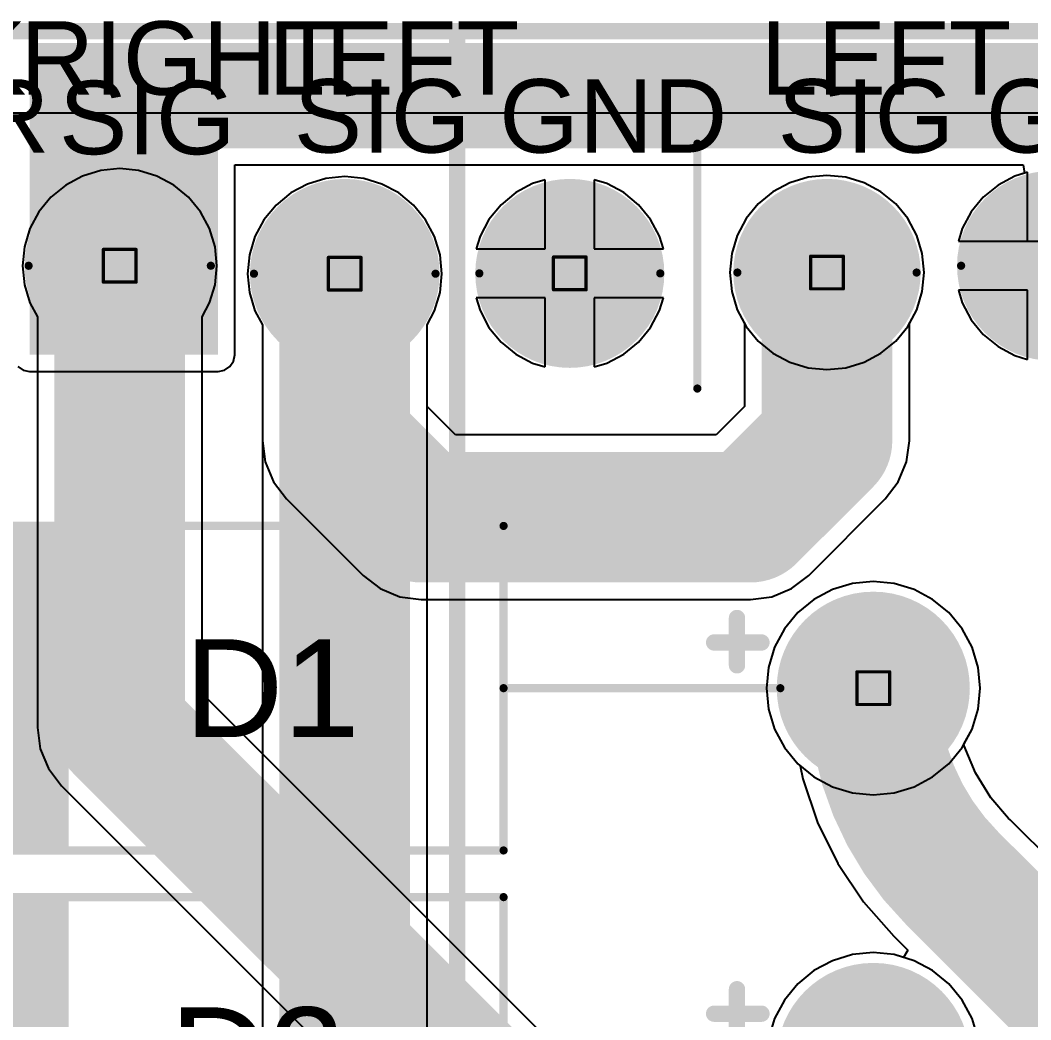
# Model space of a CAD drawing. Header units: millimetres. Extents: x -0.5 to 10.6, y -0.4 to 3.5.
# Drawn here: x 0.283 to 0.901, y 1.735 to 2.347 of the extents above; entities that cross this region are included whole.
import ezdxf

# ---------------------------------------------------------------- set-up
doc = ezdxf.new("R2010")
doc.units = ezdxf.units.MM
doc.header["$MEASUREMENT"] = 0
for name, color, linetype in [('BottomLayer', 5, 'Continuous'), ('BottomSolder', 6, 'Continuous'), ('DrillDrawing', 1, 'Continuous'), ('Mechanical1', 6, 'Continuous'), ('Mechanical2', 216, 'Continuous'), ('MultiLayer', 9, 'Continuous'), ('PadHoleLayer', 156, 'Continuous'), ('TopLayer', 1, 'Continuous'), ('TopOverlay', 2, 'Continuous'), ('TopSolder', 216, 'Continuous')]:
    doc.layers.add(name, color=color, linetype=linetype)
doc.styles.add('Arial', font='', dxfattribs={"height": 0.2})
doc.styles.get('Arial').set_extended_font_data('Arial')

# ---------------------------------------------------------------- blocks, each defined once
blk = doc.blocks.new('T_______H____P____H____P_______7')
at = {"layer": 'BottomLayer'}
h = blk.add_hatch(color=5, dxfattribs=at)
edge = h.paths.add_edge_path()
edge.add_arc((0, 0), 0.04921, 0, 360)
at = {"layer": 'BottomSolder'}
h = blk.add_hatch(color=6, dxfattribs=at)
edge = h.paths.add_edge_path()
edge.add_arc((0, 0), 0.05321, 0, 360)
at = {"layer": 'MultiLayer'}
h = blk.add_hatch(color=9, dxfattribs=at)
edge = h.paths.add_edge_path()
edge.add_arc((0, 0), 0.04921, 0, 360)
at = {"layer": 'PadHoleLayer'}
h = blk.add_hatch(color=156, dxfattribs=at)
edge = h.paths.add_edge_path()
edge.add_arc((0, 0), 0.02953, 0, 360)
at = {"layer": 'TopLayer'}
h = blk.add_hatch(color=1, dxfattribs=at)
edge = h.paths.add_edge_path()
edge.add_arc((0, 0), 0.04921, 0, 360)
at = {"layer": 'TopSolder'}
h = blk.add_hatch(color=216, dxfattribs=at)
edge = h.paths.add_edge_path()
edge.add_arc((0, 0), 0.05321, 0, 360)
at = {"layer": 'TopOverlay'}
for points, const_width in [([(0.05559, 0, 1), (-0.05559, 0, 1)], 0.005), ([(-0.05684, 0, 1), (-0.05434, 0, 1)], 0.0025), ([(0.05434, 0, 1), (0.05684, 0, 1)], 0.0025)]:
    blk.add_lwpolyline(points, format="xyb", close=True, dxfattribs=dict(at, const_width=const_width))
blk = doc.blocks.new('T_______H____P____H____P_______8')
at = {"layer": 'BottomLayer'}
h = blk.add_hatch(color=5, dxfattribs=at)
edge = h.paths.add_edge_path()
edge.add_arc((0, 0), 0.04921, 0, 360)
at = {"layer": 'BottomSolder'}
h = blk.add_hatch(color=6, dxfattribs=at)
edge = h.paths.add_edge_path()
edge.add_arc((0, 0), 0.05321, 0, 360)
at = {"layer": 'MultiLayer'}
h = blk.add_hatch(color=9, dxfattribs=at)
edge = h.paths.add_edge_path()
edge.add_arc((0, 0), 0.04921, 0, 360)
at = {"layer": 'PadHoleLayer'}
h = blk.add_hatch(color=156, dxfattribs=at)
edge = h.paths.add_edge_path()
edge.add_arc((0, 0), 0.02953, 0, 360)
at = {"layer": 'TopLayer'}
h = blk.add_hatch(color=1, dxfattribs=at)
edge = h.paths.add_edge_path()
edge.add_arc((0, 0), 0.04921, 0, 360)
at = {"layer": 'TopSolder'}
h = blk.add_hatch(color=216, dxfattribs=at)
edge = h.paths.add_edge_path()
edge.add_arc((0, 0), 0.05321, 0, 360)
at = {"layer": 'TopOverlay'}
for points, const_width in [([(0.0558, 0, 1), (-0.0558, 0, 1)], 0.005), ([(-0.05705, 0, 1), (-0.05455, 0, 1)], 0.0025), ([(0.05455, 0, 1), (0.05705, 0, 1)], 0.0025)]:
    blk.add_lwpolyline(points, format="xyb", close=True, dxfattribs=dict(at, const_width=const_width))
blk = doc.blocks.new('T_______H____P____H____P_______12')
at = {"layer": 'BottomLayer'}
h = blk.add_hatch(color=5, dxfattribs=at)
edge = h.paths.add_edge_path()
edge.add_arc((0, 0), 0.04921, 0, 360)
at = {"layer": 'BottomSolder'}
h = blk.add_hatch(color=6, dxfattribs=at)
edge = h.paths.add_edge_path()
edge.add_arc((0, 0), 0.05321, 0, 360)
at = {"layer": 'MultiLayer'}
h = blk.add_hatch(color=9, dxfattribs=at)
edge = h.paths.add_edge_path()
edge.add_arc((0, 0), 0.04921, 0, 360)
at = {"layer": 'PadHoleLayer'}
h = blk.add_hatch(color=156, dxfattribs=at)
edge = h.paths.add_edge_path()
edge.add_arc((0, 0), 0.02953, 0, 360)
at = {"layer": 'TopLayer'}
h = blk.add_hatch(color=1, dxfattribs=at)
edge = h.paths.add_edge_path()
edge.add_arc((0, 0), 0.04921, 0, 360)
at = {"layer": 'TopSolder'}
h = blk.add_hatch(color=216, dxfattribs=at)
edge = h.paths.add_edge_path()
edge.add_arc((0, 0), 0.05321, 0, 360)
at = {"layer": 'TopOverlay'}
for points, const_width in [([(0.05487, 0, 1), (-0.05487, 0, 1)], 0.005), ([(-0.05612, 0, 1), (-0.05362, 0, 1)], 0.0025), ([(0.05362, 0, 1), (0.05612, 0, 1)], 0.0025)]:
    blk.add_lwpolyline(points, format="xyb", close=True, dxfattribs=dict(at, const_width=const_width))
blk = doc.blocks.new('T_______H____P____H____P_______14')
at = {"layer": 'BottomLayer'}
h = blk.add_hatch(color=5, dxfattribs=at)
edge = h.paths.add_edge_path()
edge.add_arc((0, 0), 0.04921, 0, 360)
at = {"layer": 'BottomSolder'}
h = blk.add_hatch(color=6, dxfattribs=at)
edge = h.paths.add_edge_path()
edge.add_arc((0, 0), 0.05321, 0, 360)
at = {"layer": 'MultiLayer'}
h = blk.add_hatch(color=9, dxfattribs=at)
edge = h.paths.add_edge_path()
edge.add_arc((0, 0), 0.04921, 0, 360)
at = {"layer": 'PadHoleLayer'}
h = blk.add_hatch(color=156, dxfattribs=at)
edge = h.paths.add_edge_path()
edge.add_arc((0, 0), 0.02953, 0, 360)
at = {"layer": 'TopLayer'}
h = blk.add_hatch(color=1, dxfattribs=at)
edge = h.paths.add_edge_path()
edge.add_arc((0, 0), 0.04921, 0, 360)
at = {"layer": 'TopSolder'}
h = blk.add_hatch(color=216, dxfattribs=at)
edge = h.paths.add_edge_path()
edge.add_arc((0, 0), 0.05321, 0, 360)
at = {"layer": 'TopOverlay'}
for points, const_width in [([(0.05539, 0, 1), (-0.05539, 0, 1)], 0.005), ([(-0.05664, 0, 1), (-0.05414, 0, 1)], 0.0025), ([(0.05414, 0, 1), (0.05664, 0, 1)], 0.0025)]:
    blk.add_lwpolyline(points, format="xyb", close=True, dxfattribs=dict(at, const_width=const_width))
blk = doc.blocks.new('T_______H____P____H____P_______17')
at = {"layer": 'BottomLayer'}
h = blk.add_hatch(color=5, dxfattribs=at)
edge = h.paths.add_edge_path()
edge.add_arc((0, 0), 0.04921, 0, 360)
at = {"layer": 'BottomSolder'}
h = blk.add_hatch(color=6, dxfattribs=at)
edge = h.paths.add_edge_path()
edge.add_arc((0, 0), 0.05321, 0, 360)
at = {"layer": 'MultiLayer'}
h = blk.add_hatch(color=9, dxfattribs=at)
edge = h.paths.add_edge_path()
edge.add_arc((0, 0), 0.04921, 0, 360)
at = {"layer": 'PadHoleLayer'}
h = blk.add_hatch(color=156, dxfattribs=at)
edge = h.paths.add_edge_path()
edge.add_arc((0, 0), 0.02953, 0, 360)
at = {"layer": 'TopLayer'}
h = blk.add_hatch(color=1, dxfattribs=at)
edge = h.paths.add_edge_path()
edge.add_arc((0, 0), 0.04921, 0, 360)
at = {"layer": 'TopSolder'}
h = blk.add_hatch(color=216, dxfattribs=at)
edge = h.paths.add_edge_path()
edge.add_arc((0, 0), 0.05321, 0, 360)
at = {"layer": 'TopOverlay'}
for points, const_width in [([(0.05566, 0, 1), (-0.05566, 0, 1)], 0.005), ([(-0.05691, 0, 1), (-0.05441, 0, 1)], 0.0025), ([(0.05441, 0, 1), (0.05691, 0, 1)], 0.0025)]:
    blk.add_lwpolyline(points, format="xyb", close=True, dxfattribs=dict(at, const_width=const_width))
blk = doc.blocks.new('DO_201AD_21')
at = {"layer": 'BottomLayer'}
blk.add_hatch(color=5, dxfattribs=at).paths.add_polyline_path([(-0.44685, 0.05512), (-0.33661, 0.05512), (-0.33661, -0.05512), (-0.44685, -0.05512)])
h = blk.add_hatch(color=5, dxfattribs=at)
edge = h.paths.add_edge_path()
edge.add_arc((0.39173, 0), 0.05512, 0, 360)
at = {"layer": 'BottomSolder'}
blk.add_hatch(color=6, dxfattribs=at).paths.add_polyline_path([(-0.45085, 0.05912), (-0.33261, 0.05912), (-0.33261, -0.05912), (-0.45085, -0.05912)])
h = blk.add_hatch(color=6, dxfattribs=at)
edge = h.paths.add_edge_path()
edge.add_arc((0.39173, 0), 0.05912, 0, 360)
at = {"layer": 'MultiLayer'}
blk.add_hatch(color=9, dxfattribs=at).paths.add_polyline_path([(-0.44685, 0.05512), (-0.33661, 0.05512), (-0.33661, -0.05512), (-0.44685, -0.05512)])
h = blk.add_hatch(color=9, dxfattribs=at)
edge = h.paths.add_edge_path()
edge.add_arc((0.39173, 0), 0.05512, 0, 360)
at = {"layer": 'PadHoleLayer'}
h = blk.add_hatch(color=156, dxfattribs=at)
edge = h.paths.add_edge_path()
edge.add_arc((-0.39173, 0), 0.02953, 0, 360)
h = blk.add_hatch(color=156, dxfattribs=at)
edge = h.paths.add_edge_path()
edge.add_arc((0.39173, 0), 0.02953, 0, 360)
at = {"layer": 'TopLayer'}
blk.add_hatch(color=1, dxfattribs=at).paths.add_polyline_path([(-0.44685, 0.05512), (-0.33661, 0.05512), (-0.33661, -0.05512), (-0.44685, -0.05512)])
h = blk.add_hatch(color=1, dxfattribs=at)
edge = h.paths.add_edge_path()
edge.add_arc((0.39173, 0), 0.05512, 0, 360)
at = {"layer": 'TopOverlay'}
blk.add_hatch(color=2, dxfattribs=at).paths.add_polyline_path([(-0.16532, -0.09935), (-0.10098, -0.09935), (-0.10098, 0.09947), (-0.16532, 0.09947)])
at = {"layer": 'TopSolder'}
blk.add_hatch(color=216, dxfattribs=at).paths.add_polyline_path([(-0.45085, 0.05912), (-0.33261, 0.05912), (-0.33261, -0.05912), (-0.45085, -0.05912)])
h = blk.add_hatch(color=216, dxfattribs=at)
edge = h.paths.add_edge_path()
edge.add_arc((0.39173, 0), 0.05912, 0, 360)
at = {"layer": 'TopOverlay'}
for points, const_width in [([(-0.16535, 0.09941), (0.16535, 0.09941)], 0.005), ([(-0.16535, 0), (-0.16535, 0.09941)], 0.005), ([(0.16535, 0), (0.16535, 0.09941)], 0.005), ([(0.30827, 0.014), (0.30827, 0.043)], 0.01), ([(0.29427, 0.028), (0.32327, 0.028)], 0.01), ([(-0.30873, 0.024), (-0.27973, 0.024)], 0.01), ([(-0.33484, 0), (-0.16535, 0)], 0.005), ([(-0.16535, -0.09941), (-0.16535, 0)], 0.005), ([(0.16535, -0.09941), (0.16535, 0)], 0.005), ([(0.16535, 0), (0.33484, 0)], 0.005), ([(-0.16535, -0.09941), (0.16535, -0.09941)], 0.005)]:
    blk.add_lwpolyline(points, dxfattribs=dict(at, const_width=const_width))
for points, const_width in [([(-0.1666, 0.09941, 1), (-0.1641, 0.09941, 1)], 0.0025), ([(-0.1666, 0.09941, 1), (-0.1641, 0.09941, 1)], 0.0025), ([(0.1641, 0.09941, 1), (0.1666, 0.09941, 1)], 0.0025), ([(0.1641, 0.09941, 1), (0.1666, 0.09941, 1)], 0.0025), ([(0.30577, 0.043, 1), (0.31077, 0.043, 1)], 0.005), ([(0.29177, 0.028, 1), (0.29677, 0.028, 1)], 0.005), ([(0.32077, 0.028, 1), (0.32577, 0.028, 1)], 0.005), ([(-0.31123, 0.024, 1), (-0.30623, 0.024, 1)], 0.005), ([(-0.28223, 0.024, 1), (-0.27723, 0.024, 1)], 0.005), ([(0.30577, 0.014, 1), (0.31077, 0.014, 1)], 0.005), ([(-0.33609, 0, 1), (-0.33359, 0, 1)], 0.0025), ([(-0.1666, 0, 1), (-0.1641, 0, 1)], 0.0025), ([(-0.1666, 0, 1), (-0.1641, 0, 1)], 0.0025), ([(-0.1666, 0, 1), (-0.1641, 0, 1)], 0.0025), ([(0.1641, 0, 1), (0.1666, 0, 1)], 0.0025), ([(0.1641, 0, 1), (0.1666, 0, 1)], 0.0025), ([(0.1641, 0, 1), (0.1666, 0, 1)], 0.0025), ([(0.33359, 0, 1), (0.33609, 0, 1)], 0.0025), ([(-0.1666, -0.09941, 1), (-0.1641, -0.09941, 1)], 0.0025), ([(-0.1666, -0.09941, 1), (-0.1641, -0.09941, 1)], 0.0025), ([(0.1641, -0.09941, 1), (0.1666, -0.09941, 1)], 0.0025), ([(0.1641, -0.09941, 1), (0.1666, -0.09941, 1)], 0.0025)]:
    blk.add_lwpolyline(points, format="xyb", close=True, dxfattribs=dict(at, const_width=const_width))
blk = doc.blocks.new('DO_201AD_22')
at = {"layer": 'BottomLayer'}
blk.add_hatch(color=5, dxfattribs=at).paths.add_polyline_path([(-0.44685, 0.05512), (-0.33661, 0.05512), (-0.33661, -0.05512), (-0.44685, -0.05512)])
h = blk.add_hatch(color=5, dxfattribs=at)
edge = h.paths.add_edge_path()
edge.add_arc((0.39173, 0), 0.05512, 0, 360)
at = {"layer": 'BottomSolder'}
blk.add_hatch(color=6, dxfattribs=at).paths.add_polyline_path([(-0.45085, 0.05912), (-0.33261, 0.05912), (-0.33261, -0.05912), (-0.45085, -0.05912)])
h = blk.add_hatch(color=6, dxfattribs=at)
edge = h.paths.add_edge_path()
edge.add_arc((0.39173, 0), 0.05912, 0, 360)
at = {"layer": 'MultiLayer'}
blk.add_hatch(color=9, dxfattribs=at).paths.add_polyline_path([(-0.44685, 0.05512), (-0.33661, 0.05512), (-0.33661, -0.05512), (-0.44685, -0.05512)])
h = blk.add_hatch(color=9, dxfattribs=at)
edge = h.paths.add_edge_path()
edge.add_arc((0.39173, 0), 0.05512, 0, 360)
at = {"layer": 'PadHoleLayer'}
h = blk.add_hatch(color=156, dxfattribs=at)
edge = h.paths.add_edge_path()
edge.add_arc((-0.39173, 0), 0.02953, 0, 360)
h = blk.add_hatch(color=156, dxfattribs=at)
edge = h.paths.add_edge_path()
edge.add_arc((0.39173, 0), 0.02953, 0, 360)
at = {"layer": 'TopLayer'}
blk.add_hatch(color=1, dxfattribs=at).paths.add_polyline_path([(-0.44685, 0.05512), (-0.33661, 0.05512), (-0.33661, -0.05512), (-0.44685, -0.05512)])
h = blk.add_hatch(color=1, dxfattribs=at)
edge = h.paths.add_edge_path()
edge.add_arc((0.39173, 0), 0.05512, 0, 360)
at = {"layer": 'TopOverlay'}
blk.add_hatch(color=2, dxfattribs=at).paths.add_polyline_path([(-0.16535, -0.09941), (-0.10102, -0.09941), (-0.10102, 0.09941), (-0.16535, 0.09941)])
at = {"layer": 'TopSolder'}
blk.add_hatch(color=216, dxfattribs=at).paths.add_polyline_path([(-0.45085, 0.05912), (-0.33261, 0.05912), (-0.33261, -0.05912), (-0.45085, -0.05912)])
h = blk.add_hatch(color=216, dxfattribs=at)
edge = h.paths.add_edge_path()
edge.add_arc((0.39173, 0), 0.05912, 0, 360)
at = {"layer": 'TopOverlay'}
for points, const_width in [([(-0.16535, 0), (-0.16535, 0.09941)], 0.005), ([(-0.16535, 0.09941), (0.16535, 0.09941)], 0.005), ([(0.16535, 0), (0.16535, 0.09941)], 0.005), ([(0.30827, 0.014), (0.30827, 0.043)], 0.01), ([(0.29427, 0.028), (0.32327, 0.028)], 0.01), ([(-0.30873, 0.024), (-0.27973, 0.024)], 0.01), ([(-0.33484, 0), (-0.16535, 0)], 0.005), ([(-0.16535, -0.09941), (-0.16535, 0)], 0.005), ([(0.16535, 0), (0.33484, 0)], 0.005), ([(0.16535, -0.09941), (0.16535, 0)], 0.005), ([(-0.16535, -0.09941), (0.16535, -0.09941)], 0.005)]:
    blk.add_lwpolyline(points, dxfattribs=dict(at, const_width=const_width))
for points, const_width in [([(-0.1666, 0.09941, 1), (-0.1641, 0.09941, 1)], 0.0025), ([(-0.1666, 0.09941, 1), (-0.1641, 0.09941, 1)], 0.0025), ([(0.1641, 0.09941, 1), (0.1666, 0.09941, 1)], 0.0025), ([(0.1641, 0.09941, 1), (0.1666, 0.09941, 1)], 0.0025), ([(0.30577, 0.043, 1), (0.31077, 0.043, 1)], 0.005), ([(0.29177, 0.028, 1), (0.29677, 0.028, 1)], 0.005), ([(0.32077, 0.028, 1), (0.32577, 0.028, 1)], 0.005), ([(-0.31123, 0.024, 1), (-0.30623, 0.024, 1)], 0.005), ([(-0.28223, 0.024, 1), (-0.27723, 0.024, 1)], 0.005), ([(0.30577, 0.014, 1), (0.31077, 0.014, 1)], 0.005), ([(-0.33609, 0, 1), (-0.33359, 0, 1)], 0.0025), ([(-0.1666, 0, 1), (-0.1641, 0, 1)], 0.0025), ([(-0.1666, 0, 1), (-0.1641, 0, 1)], 0.0025), ([(-0.1666, 0, 1), (-0.1641, 0, 1)], 0.0025), ([(0.1641, 0, 1), (0.1666, 0, 1)], 0.0025), ([(0.1641, 0, 1), (0.1666, 0, 1)], 0.0025), ([(0.1641, 0, 1), (0.1666, 0, 1)], 0.0025), ([(0.33359, 0, 1), (0.33609, 0, 1)], 0.0025), ([(-0.1666, -0.09941, 1), (-0.1641, -0.09941, 1)], 0.0025), ([(-0.1666, -0.09941, 1), (-0.1641, -0.09941, 1)], 0.0025), ([(0.1641, -0.09941, 1), (0.1666, -0.09941, 1)], 0.0025), ([(0.1641, -0.09941, 1), (0.1666, -0.09941, 1)], 0.0025)]:
    blk.add_lwpolyline(points, format="xyb", close=True, dxfattribs=dict(at, const_width=const_width))

msp = doc.modelspace()

# ---------------------------------------------------------------- hatches: boundary and pattern name
at = {"layer": 'TopLayer'}
for points in [[(0.28831, 2.269), (1.132, 2.269), (1.132, 2.33343), (0.28831, 2.33343)], [(0.28831, 2.14251), (0.40365, 2.14251), (0.40365, 2.33343), (0.28831, 2.33343)]]:
    msp.add_hatch(color=1, dxfattribs=at).paths.add_polyline_path(points)

# ---------------------------------------------------------------- linework, layer by layer
at = {"layer": 'BottomLayer'}
for p, q in [((-0.18725, 2.29071), (1.28755, 2.29071)), ((0.33185, 2.25539), (0.32069, 2.252)), ((0.34346, 2.25653), (0.33185, 2.25539)), ((0.35506, 2.25539), (0.34346, 2.25653)), ((0.36622, 2.252), (0.35506, 2.25539)), ((0.89932, 2.25436), (0.89155, 2.252)), ((0.89932, 2.21203), (0.89932, 2.25436)), ((0.3104, 2.2465), (0.30138, 2.2391)), ((0.32069, 2.252), (0.3104, 2.2465)), ((0.37651, 2.2465), (0.36622, 2.252)), ((0.38553, 2.2391), (0.37651, 2.2465)), ((0.45848, 2.24712), (0.44819, 2.24163)), ((0.46964, 2.25051), (0.45848, 2.24712)), ((0.48125, 2.25165), (0.46964, 2.25051)), ((0.49286, 2.25051), (0.48125, 2.25165)), ((0.50402, 2.24712), (0.49286, 2.25051)), ((0.51431, 2.24163), (0.50402, 2.24712)), ((0.59628, 2.24733), (0.58599, 2.24183)), ((0.60405, 2.24968), (0.59628, 2.24733)), ((0.60405, 2.20736), (0.60405, 2.24968)), ((0.64182, 2.24733), (0.63405, 2.24968)), ((0.63405, 2.24968), (0.63405, 2.20736)), ((0.6521, 2.24183), (0.64182, 2.24733)), ((0.75376, 2.24785), (0.74347, 2.24235)), ((0.76492, 2.25123), (0.75376, 2.24785)), ((0.77653, 2.25238), (0.76492, 2.25123)), ((0.78813, 2.25123), (0.77653, 2.25238)), ((0.7993, 2.24785), (0.78813, 2.25123)), ((0.80958, 2.24235), (0.7993, 2.24785)), ((0.88127, 2.2465), (0.87225, 2.2391)), ((0.89155, 2.252), (0.88127, 2.2465)), ((0.44819, 2.24163), (0.43918, 2.23423)), ((0.52332, 2.23423), (0.51431, 2.24163)), ((0.58599, 2.24183), (0.57697, 2.23443)), ((0.66112, 2.23443), (0.6521, 2.24183)), ((0.74347, 2.24235), (0.73445, 2.23495)), ((0.8186, 2.23495), (0.80958, 2.24235)), ((0.30138, 2.2391), (0.29398, 2.23009)), ((0.39293, 2.23009), (0.38553, 2.2391)), ((0.43918, 2.23423), (0.43178, 2.22521)), ((0.53072, 2.22521), (0.52332, 2.23423)), ((0.57697, 2.23443), (0.56957, 2.22541)), ((0.66852, 2.22541), (0.66112, 2.23443)), ((0.73445, 2.23495), (0.72705, 2.22593)), ((0.826, 2.22593), (0.8186, 2.23495)), ((0.87225, 2.2391), (0.86485, 2.23009)), ((0.29398, 2.23009), (0.28849, 2.2198)), ((0.39843, 2.2198), (0.39293, 2.23009)), ((0.86485, 2.23009), (0.85935, 2.2198)), ((0.43178, 2.22521), (0.42628, 2.21492)), ((0.53622, 2.21492), (0.53072, 2.22521)), ((0.56957, 2.22541), (0.56408, 2.21513)), ((0.67402, 2.21513), (0.66852, 2.22541)), ((0.72705, 2.22593), (0.72156, 2.21565)), ((0.8315, 2.21565), (0.826, 2.22593)), ((0.28849, 2.2198), (0.2851, 2.20864)), ((0.40181, 2.20864), (0.39843, 2.2198)), ((0.72156, 2.21565), (0.71817, 2.20449)), ((0.83488, 2.20449), (0.8315, 2.21565)), ((0.85935, 2.2198), (0.85699, 2.21203)), ((0.42628, 2.21492), (0.42289, 2.20376)), ((0.53961, 2.20376), (0.53622, 2.21492)), ((0.56408, 2.21513), (0.56172, 2.20736)), ((0.67637, 2.20736), (0.67402, 2.21513)), ((0.85699, 2.21203), (0.89932, 2.21203)), ((0.2851, 2.20864), (0.28396, 2.19703)), ((0.40295, 2.19703), (0.40181, 2.20864)), ((0.42289, 2.20376), (0.42175, 2.19215)), ((0.54075, 2.19215), (0.53961, 2.20376)), ((0.56172, 2.20736), (0.60405, 2.20736)), ((0.63405, 2.20736), (0.67637, 2.20736)), ((0.71817, 2.20449), (0.71703, 2.19288)), ((0.83603, 2.19288), (0.83488, 2.20449)), ((0.28396, 2.19703), (0.2851, 2.18542)), ((0.40181, 2.18542), (0.40295, 2.19703)), ((0.42175, 2.19215), (0.42289, 2.18055)), ((0.53961, 2.18055), (0.54075, 2.19215)), ((0.71703, 2.19288), (0.71817, 2.18127)), ((0.83488, 2.18127), (0.83603, 2.19288)), ((0.2851, 2.18542), (0.28849, 2.17426)), ((0.39843, 2.17426), (0.40181, 2.18542)), ((0.42289, 2.18055), (0.42628, 2.16938)), ((0.53622, 2.16938), (0.53961, 2.18055)), ((0.71817, 2.18127), (0.72156, 2.17011)), ((0.8315, 2.17011), (0.83488, 2.18127)), ((0.89932, 2.18203), (0.85699, 2.18203)), ((0.85699, 2.18203), (0.85935, 2.17426)), ((0.89932, 2.1397), (0.89932, 2.18203)), ((0.28849, 2.17426), (0.29302, 2.16577)), ((0.39389, 2.16577), (0.39843, 2.17426)), ((0.60405, 2.17736), (0.56172, 2.17736)), ((0.56172, 2.17736), (0.56408, 2.16959)), ((0.60405, 2.13503), (0.60405, 2.17736)), ((0.67637, 2.17736), (0.63405, 2.17736)), ((0.63405, 2.17736), (0.63405, 2.13503)), ((0.67402, 2.16959), (0.67637, 2.17736)), ((0.85935, 2.17426), (0.86485, 2.16398)), ((0.29302, 2.16577), (0.29302, 1.91417)), ((0.39389, 1.93506), (0.39389, 2.16577)), ((0.42628, 2.16938), (0.43082, 2.16089)), ((0.53168, 2.16089), (0.53622, 2.16938)), ((0.56408, 2.16959), (0.56957, 2.1593)), ((0.66852, 2.1593), (0.67402, 2.16959)), ((0.72156, 2.17011), (0.72609, 2.16162)), ((0.82696, 2.16162), (0.8315, 2.17011)), ((0.43082, 2.16089), (0.43082, 2.08986)), ((0.53168, 2.11075), (0.53168, 2.16089)), ((0.72609, 2.16162), (0.72609, 2.11075)), ((0.82696, 2.08986), (0.82696, 2.16162)), ((0.86485, 2.16398), (0.87225, 2.15496)), ((0.56957, 2.1593), (0.57697, 2.15029)), ((0.66112, 2.15029), (0.66852, 2.1593)), ((0.87225, 2.15496), (0.88127, 2.14756)), ((0.57697, 2.15029), (0.58599, 2.14289)), ((0.6521, 2.14289), (0.66112, 2.15029)), ((0.88127, 2.14756), (0.89155, 2.14206)), ((0.58599, 2.14289), (0.59628, 2.13739)), ((0.64182, 2.13739), (0.6521, 2.14289)), ((0.89155, 2.14206), (0.89932, 2.1397)), ((0.59628, 2.13739), (0.60405, 2.13503)), ((0.63405, 2.13503), (0.64182, 2.13739)), ((0.549, 2.09343), (0.53168, 2.11075)), ((0.72609, 2.11075), (0.70877, 2.09343)), ((0.70877, 2.09343), (0.549, 2.09343)), ((0.43082, 2.08986), (0.43254, 2.07681)), ((0.82524, 2.07681), (0.82696, 2.08986)), ((0.43254, 2.07681), (0.43758, 2.06465)), ((0.8202, 2.06465), (0.82524, 2.07681)), ((0.43758, 2.06465), (0.44559, 2.0542)), ((0.81219, 2.0542), (0.8202, 2.06465)), ((0.44559, 2.0542), (0.49245, 2.00734)), ((0.76532, 2.00734), (0.81219, 2.0542)), ((0.49245, 2.00734), (0.5029, 1.99933)), ((0.75488, 1.99933), (0.76532, 2.00734)), ((0.5029, 1.99933), (0.51506, 1.99429)), ((0.74272, 1.99429), (0.75488, 1.99933)), ((0.79212, 2.00241), (0.77984, 1.99869)), ((0.80488, 2.00367), (0.79212, 2.00241)), ((0.81765, 2.00241), (0.80488, 2.00367)), ((0.82992, 1.99869), (0.81765, 2.00241)), ((0.51506, 1.99429), (0.52811, 1.99257)), ((0.52811, 1.99257), (0.72966, 1.99257)), ((0.72966, 1.99257), (0.74272, 1.99429)), ((0.76853, 1.99264), (0.75861, 1.98451)), ((0.77984, 1.99869), (0.76853, 1.99264)), ((0.84123, 1.99264), (0.82992, 1.99869)), ((0.85115, 1.98451), (0.84123, 1.99264)), ((0.75861, 1.98451), (0.75048, 1.97459)), ((0.85929, 1.97459), (0.85115, 1.98451)), ((0.75048, 1.97459), (0.74443, 1.96328)), ((0.86533, 1.96328), (0.85929, 1.97459)), ((0.74443, 1.96328), (0.7407, 1.951)), ((0.86906, 1.951), (0.86533, 1.96328)), ((0.7407, 1.951), (0.73945, 1.93824)), ((0.87031, 1.93824), (0.86906, 1.951)), ((0.73945, 1.93824), (0.7407, 1.92547)), ((0.86906, 1.92547), (0.87031, 1.93824)), ((0.7457, 1.58324), (0.39389, 1.93506)), ((0.7407, 1.92547), (0.74443, 1.9132)), ((0.86533, 1.9132), (0.86906, 1.92547)), ((0.29302, 1.91417), (0.29474, 1.90111)), ((0.74443, 1.9132), (0.75048, 1.90189)), ((0.86038, 1.90393), (0.86533, 1.9132)), ((0.29474, 1.90111), (0.29978, 1.88895)), ((0.75048, 1.90189), (0.75861, 1.89197)), ((0.86062, 1.90292), (0.86038, 1.90393)), ((0.86749, 1.88634), (0.86062, 1.90292)), ((0.29978, 1.88895), (0.30779, 1.87851)), ((0.75861, 1.89197), (0.76013, 1.89072)), ((0.76013, 1.89072), (0.76174, 1.88261)), ((0.76174, 1.88261), (0.77078, 1.85599)), ((0.87686, 1.87105), (0.86749, 1.88634)), ((0.30779, 1.87851), (0.68915, 1.49715)), ((0.88763, 1.85844), (0.87686, 1.87105)), ((0.88871, 1.85761), (0.88763, 1.85844)), ((1.01637, 1.72995), (0.88871, 1.85761)), ((0.77078, 1.85599), (0.78321, 1.83078)), ((0.78321, 1.83078), (0.79883, 1.80741)), ((0.79883, 1.80741), (0.81737, 1.78627)), ((0.81737, 1.78627), (0.81739, 1.78629)), ((0.81739, 1.78629), (0.82601, 1.77767)), ((0.80488, 1.77624), (0.79212, 1.77498)), ((0.81765, 1.77498), (0.80488, 1.77624)), ((0.82601, 1.77767), (0.82336, 1.77325)), ((0.77984, 1.77126), (0.76853, 1.76521)), ((0.79212, 1.77498), (0.77984, 1.77126)), ((0.82336, 1.77325), (0.81765, 1.77498)), ((0.76853, 1.76521), (0.75861, 1.75708)), ((0.75861, 1.75708), (0.75048, 1.74716)), ((0.75048, 1.74716), (0.74443, 1.73585)), ((0.74443, 1.73585), (0.7407, 1.72357))]:
    msp.add_line(p, q, dxfattribs=at)
at = {"layer": 'BottomLayer', "const_width": 0.08}
for points in [[(0.34346, 1.91417), (0.34346, 2.19703)], [(0.48125, 2.08986), (0.48125, 2.19215)], [(0.77653, 2.08986), (0.77653, 2.19288)], [(0.48125, 2.08986), (0.52811, 2.043)], [(0.72966, 2.043), (0.77653, 2.08986)], [(0.52811, 2.043), (0.72966, 2.043)], [(0.80428, 1.93462), (0.80488, 1.93824)], [(0.34346, 1.91417), (0.72481, 1.53281)], [(0.85305, 1.82195), (0.98071, 1.69429)]]:
    msp.add_lwpolyline(points, dxfattribs=at)
at = {"layer": 'BottomLayer', "const_width": 0.04}
for points in [[(0.32346, 2.19703, 1), (0.36346, 2.19703, 1)], [(0.46125, 2.19215, 1), (0.50125, 2.19215, 1)], [(0.75653, 2.19288, 1), (0.79653, 2.19288, 1)], [(0.46125, 2.08986, 1), (0.50125, 2.08986, 1)], [(0.46125, 2.08986, 1), (0.50125, 2.08986, 1)], [(0.75653, 2.08986, 1), (0.79653, 2.08986, 1)], [(0.75653, 2.08986, 1), (0.79653, 2.08986, 1)], [(0.50811, 2.043, 1), (0.54811, 2.043, 1)], [(0.50811, 2.043, 1), (0.54811, 2.043, 1)], [(0.70966, 2.043, 1), (0.74966, 2.043, 1)], [(0.70966, 2.043, 1), (0.74966, 2.043, 1)], [(0.78428, 1.93462, 1), (0.82428, 1.93462, 1)], [(0.78488, 1.93824, 1), (0.82488, 1.93824, 1)], [(0.78488, 1.93824, 1), (0.82488, 1.93824, 1)], [(0.32346, 1.91417, 1), (0.36346, 1.91417, 1)], [(0.32346, 1.91417, 1), (0.36346, 1.91417, 1)], [(0.83305, 1.82195, 1), (0.87305, 1.82195, 1)], [(0.83305, 1.82195, 1), (0.87305, 1.82195, 1)]]:
    msp.add_lwpolyline(points, format="xyb", close=True, dxfattribs=at)
at = {"layer": 'BottomLayer', "const_width": 0.08}
msp.add_lwpolyline([(0.85305, 1.82195, -0.198912), (0.80488, 1.93824)], format="xyb", dxfattribs=at)
at = {"layer": 'DrillDrawing', "const_width": 0.002}
for points in [[(0.33346, 2.20703), (0.35346, 2.20703)], [(0.33346, 2.18703), (0.33346, 2.20703)], [(0.35346, 2.18703), (0.35346, 2.20703)], [(0.47125, 2.20215), (0.49125, 2.20215)], [(0.47125, 2.18215), (0.47125, 2.20215)], [(0.49125, 2.18215), (0.49125, 2.20215)], [(0.60905, 2.20236), (0.62905, 2.20236)], [(0.60905, 2.18236), (0.60905, 2.20236)], [(0.62905, 2.18236), (0.62905, 2.20236)], [(0.76653, 2.20288), (0.78653, 2.20288)], [(0.76653, 2.18288), (0.76653, 2.20288)], [(0.78653, 2.18288), (0.78653, 2.20288)], [(0.33346, 2.18703), (0.35346, 2.18703)], [(0.47125, 2.18215), (0.49125, 2.18215)], [(0.60905, 2.18236), (0.62905, 2.18236)], [(0.76653, 2.18288), (0.78653, 2.18288)], [(0.79488, 1.94824), (0.81488, 1.94824)], [(0.79488, 1.92824), (0.79488, 1.94824)], [(0.81488, 1.92824), (0.81488, 1.94824)], [(0.79488, 1.92824), (0.81488, 1.92824)]]:
    msp.add_lwpolyline(points, dxfattribs=at)
at = {"layer": 'DrillDrawing', "const_width": 0.001}
for points in [[(0.33296, 2.20703, 1), (0.33396, 2.20703, 1)], [(0.33296, 2.20703, 1), (0.33396, 2.20703, 1)], [(0.35296, 2.20703, 1), (0.35396, 2.20703, 1)], [(0.35296, 2.20703, 1), (0.35396, 2.20703, 1)], [(0.47075, 2.20215, 1), (0.47175, 2.20215, 1)], [(0.47075, 2.20215, 1), (0.47175, 2.20215, 1)], [(0.49075, 2.20215, 1), (0.49175, 2.20215, 1)], [(0.49075, 2.20215, 1), (0.49175, 2.20215, 1)], [(0.60855, 2.20236, 1), (0.60955, 2.20236, 1)], [(0.60855, 2.20236, 1), (0.60955, 2.20236, 1)], [(0.62855, 2.20236, 1), (0.62955, 2.20236, 1)], [(0.62855, 2.20236, 1), (0.62955, 2.20236, 1)], [(0.76603, 2.20288, 1), (0.76703, 2.20288, 1)], [(0.76603, 2.20288, 1), (0.76703, 2.20288, 1)], [(0.78603, 2.20288, 1), (0.78703, 2.20288, 1)], [(0.78603, 2.20288, 1), (0.78703, 2.20288, 1)], [(0.33296, 2.18703, 1), (0.33396, 2.18703, 1)], [(0.33296, 2.18703, 1), (0.33396, 2.18703, 1)], [(0.35296, 2.18703, 1), (0.35396, 2.18703, 1)], [(0.35296, 2.18703, 1), (0.35396, 2.18703, 1)], [(0.47075, 2.18215, 1), (0.47175, 2.18215, 1)], [(0.47075, 2.18215, 1), (0.47175, 2.18215, 1)], [(0.49075, 2.18215, 1), (0.49175, 2.18215, 1)], [(0.49075, 2.18215, 1), (0.49175, 2.18215, 1)], [(0.60855, 2.18236, 1), (0.60955, 2.18236, 1)], [(0.60855, 2.18236, 1), (0.60955, 2.18236, 1)], [(0.62855, 2.18236, 1), (0.62955, 2.18236, 1)], [(0.62855, 2.18236, 1), (0.62955, 2.18236, 1)], [(0.76603, 2.18288, 1), (0.76703, 2.18288, 1)], [(0.76603, 2.18288, 1), (0.76703, 2.18288, 1)], [(0.78603, 2.18288, 1), (0.78703, 2.18288, 1)], [(0.78603, 2.18288, 1), (0.78703, 2.18288, 1)], [(0.79438, 1.94824, 1), (0.79538, 1.94824, 1)], [(0.79438, 1.94824, 1), (0.79538, 1.94824, 1)], [(0.81438, 1.94824, 1), (0.81538, 1.94824, 1)], [(0.81438, 1.94824, 1), (0.81538, 1.94824, 1)], [(0.79438, 1.92824, 1), (0.79538, 1.92824, 1)], [(0.79438, 1.92824, 1), (0.79538, 1.92824, 1)], [(0.81438, 1.92824, 1), (0.81538, 1.92824, 1)], [(0.81438, 1.92824, 1), (0.81538, 1.92824, 1)]]:
    msp.add_lwpolyline(points, format="xyb", close=True, dxfattribs=at)
at = {"layer": 'Mechanical1', "const_width": 0.01}
for points in [[(-0.23725, 2.34071), (1.33755, 2.34071)], [(0.55015, 0.96276), (0.55015, 2.34071)]]:
    msp.add_lwpolyline(points, dxfattribs=at)
at = {"layer": 'Mechanical1', "const_width": 0.005}
msp.add_lwpolyline([(0.54765, 2.34071, 1), (0.55265, 2.34071, 1)], format="xyb", close=True, dxfattribs=at)
at = {"layer": 'Mechanical2', "const_width": 0.01}
msp.add_lwpolyline([(-0.23725, 2.34071), (1.33755, 2.34071)], dxfattribs=at)
at = {"layer": 'TopLayer'}
for p, q in [((0.41385, 2.14251), (0.41385, 2.2588)), ((0.41385, 2.2588), (0.89675, 2.2588)), ((0.89675, 2.2588), (0.8975, 2.2538)), ((0.8975, 2.2538), (0.89155, 2.252)), ((0.45848, 2.24712), (0.44819, 2.24163)), ((0.46964, 2.25051), (0.45848, 2.24712)), ((0.48125, 2.25165), (0.46964, 2.25051)), ((0.49286, 2.25051), (0.48125, 2.25165)), ((0.50402, 2.24712), (0.49286, 2.25051)), ((0.51431, 2.24163), (0.50402, 2.24712)), ((0.59628, 2.24733), (0.58599, 2.24183)), ((0.60405, 2.24968), (0.59628, 2.24733)), ((0.60405, 2.20736), (0.60405, 2.24968)), ((0.64182, 2.24733), (0.63405, 2.24968)), ((0.63405, 2.24968), (0.63405, 2.20736)), ((0.6521, 2.24183), (0.64182, 2.24733)), ((0.75376, 2.24785), (0.74347, 2.24235)), ((0.76492, 2.25123), (0.75376, 2.24785)), ((0.77653, 2.25238), (0.76492, 2.25123)), ((0.78813, 2.25123), (0.77653, 2.25238)), ((0.7993, 2.24785), (0.78813, 2.25123)), ((0.80958, 2.24235), (0.7993, 2.24785)), ((0.88127, 2.2465), (0.87225, 2.2391)), ((0.89155, 2.252), (0.88127, 2.2465)), ((0.44819, 2.24163), (0.43918, 2.23423)), ((0.52332, 2.23423), (0.51431, 2.24163)), ((0.58599, 2.24183), (0.57697, 2.23443)), ((0.66112, 2.23443), (0.6521, 2.24183)), ((0.74347, 2.24235), (0.73445, 2.23495)), ((0.8186, 2.23495), (0.80958, 2.24235)), ((0.43918, 2.23423), (0.43178, 2.22521)), ((0.53072, 2.22521), (0.52332, 2.23423)), ((0.57697, 2.23443), (0.56957, 2.22541)), ((0.66852, 2.22541), (0.66112, 2.23443)), ((0.73445, 2.23495), (0.72705, 2.22593)), ((0.826, 2.22593), (0.8186, 2.23495)), ((0.87225, 2.2391), (0.86485, 2.23009)), ((0.86485, 2.23009), (0.85935, 2.2198)), ((0.43178, 2.22521), (0.42628, 2.21492)), ((0.53622, 2.21492), (0.53072, 2.22521)), ((0.56957, 2.22541), (0.56408, 2.21513)), ((0.67402, 2.21513), (0.66852, 2.22541)), ((0.72705, 2.22593), (0.72156, 2.21565)), ((0.8315, 2.21565), (0.826, 2.22593)), ((0.72156, 2.21565), (0.71817, 2.20449)), ((0.83488, 2.20449), (0.8315, 2.21565)), ((0.85935, 2.2198), (0.85699, 2.21203)), ((0.42628, 2.21492), (0.42289, 2.20376)), ((0.53961, 2.20376), (0.53622, 2.21492)), ((0.56408, 2.21513), (0.56172, 2.20736)), ((0.67637, 2.20736), (0.67402, 2.21513)), ((0.85699, 2.21203), (0.97165, 2.21203)), ((0.42289, 2.20376), (0.42175, 2.19215)), ((0.54075, 2.19215), (0.53961, 2.20376)), ((0.56172, 2.20736), (0.60405, 2.20736)), ((0.63405, 2.20736), (0.67637, 2.20736)), ((0.71817, 2.20449), (0.71703, 2.19288)), ((0.83603, 2.19288), (0.83488, 2.20449)), ((0.42175, 2.19215), (0.42289, 2.18055)), ((0.53961, 2.18055), (0.54075, 2.19215)), ((0.71703, 2.19288), (0.71817, 2.18127)), ((0.83488, 2.18127), (0.83603, 2.19288)), ((0.42289, 2.18055), (0.42628, 2.16938)), ((0.53622, 2.16938), (0.53961, 2.18055)), ((0.71817, 2.18127), (0.72156, 2.17011)), ((0.8315, 2.17011), (0.83488, 2.18127)), ((0.89932, 2.18203), (0.85699, 2.18203)), ((0.85699, 2.18203), (0.85935, 2.17426)), ((0.89932, 2.1397), (0.89932, 2.18203)), ((0.60405, 2.17736), (0.56172, 2.17736)), ((0.56172, 2.17736), (0.56408, 2.16959)), ((0.60405, 2.13503), (0.60405, 2.17736)), ((0.67637, 2.17736), (0.63405, 2.17736)), ((0.63405, 2.17736), (0.63405, 2.13503)), ((0.67402, 2.16959), (0.67637, 2.17736)), ((0.85935, 2.17426), (0.86485, 2.16398)), ((0.42628, 2.16938), (0.43082, 2.16089)), ((0.53168, 2.16089), (0.53622, 2.16938)), ((0.56408, 2.16959), (0.56957, 2.1593)), ((0.66852, 2.1593), (0.67402, 2.16959)), ((0.72156, 2.17011), (0.72705, 2.15982)), ((0.826, 2.15982), (0.8315, 2.17011)), ((0.43082, 2.16089), (0.43082, 1.66047)), ((0.53168, 1.63958), (0.53168, 2.16089)), ((0.72705, 2.15982), (0.73445, 2.15081)), ((0.8186, 2.15081), (0.826, 2.15982)), ((0.86485, 2.16398), (0.87225, 2.15496)), ((0.56957, 2.1593), (0.57697, 2.15029)), ((0.66112, 2.15029), (0.66852, 2.1593)), ((0.87225, 2.15496), (0.88127, 2.14756)), ((0.57697, 2.15029), (0.58599, 2.14289)), ((0.6521, 2.14289), (0.66112, 2.15029)), ((0.73445, 2.15081), (0.74347, 2.14341)), ((0.80958, 2.14341), (0.8186, 2.15081)), ((0.88127, 2.14756), (0.89155, 2.14206)), ((0.41307, 2.1386), (0.41385, 2.14251)), ((0.58599, 2.14289), (0.59628, 2.13739)), ((0.64182, 2.13739), (0.6521, 2.14289)), ((0.74347, 2.14341), (0.75376, 2.13791)), ((0.7993, 2.13791), (0.80958, 2.14341)), ((0.89155, 2.14206), (0.89932, 2.1397)), ((0.2811, 2.1353), (0.28441, 2.13309)), ((0.40756, 2.13309), (0.41086, 2.1353)), ((0.41086, 2.1353), (0.41307, 2.1386)), ((0.59628, 2.13739), (0.60405, 2.13503)), ((0.63405, 2.13503), (0.64182, 2.13739)), ((0.75376, 2.13791), (0.76492, 2.13452)), ((0.78813, 2.13452), (0.7993, 2.13791)), ((0.28441, 2.13309), (0.28831, 2.13231)), ((0.28831, 2.13231), (0.40365, 2.13231)), ((0.40365, 2.13231), (0.40756, 2.13309)), ((0.76492, 2.13452), (0.77653, 2.13338)), ((0.77653, 2.13338), (0.78813, 2.13452)), ((0.79212, 2.00241), (0.77984, 1.99869)), ((0.80488, 2.00367), (0.79212, 2.00241)), ((0.81765, 2.00241), (0.80488, 2.00367)), ((0.82992, 1.99869), (0.81765, 2.00241)), ((0.76853, 1.99264), (0.75861, 1.98451)), ((0.77984, 1.99869), (0.76853, 1.99264)), ((0.84123, 1.99264), (0.82992, 1.99869)), ((0.85115, 1.98451), (0.84123, 1.99264)), ((0.75861, 1.98451), (0.75048, 1.97459)), ((0.85929, 1.97459), (0.85115, 1.98451)), ((0.75048, 1.97459), (0.74443, 1.96328)), ((0.86533, 1.96328), (0.85929, 1.97459)), ((0.74443, 1.96328), (0.7407, 1.951)), ((0.86906, 1.951), (0.86533, 1.96328)), ((0.7407, 1.951), (0.73945, 1.93824)), ((0.87031, 1.93824), (0.86906, 1.951)), ((0.73945, 1.93824), (0.7407, 1.92547)), ((0.86906, 1.92547), (0.87031, 1.93824)), ((0.7407, 1.92547), (0.74443, 1.9132)), ((0.86533, 1.9132), (0.86906, 1.92547)), ((0.74443, 1.9132), (0.75048, 1.90189)), ((0.85929, 1.90189), (0.86533, 1.9132)), ((0.75048, 1.90189), (0.75861, 1.89197)), ((0.85115, 1.89197), (0.85929, 1.90189)), ((0.75861, 1.89197), (0.76853, 1.88383)), ((0.84123, 1.88383), (0.85115, 1.89197)), ((0.76853, 1.88383), (0.77984, 1.87779)), ((0.82992, 1.87779), (0.84123, 1.88383)), ((0.77984, 1.87779), (0.79212, 1.87406)), ((0.81765, 1.87406), (0.82992, 1.87779)), ((0.79212, 1.87406), (0.80488, 1.87281)), ((0.80488, 1.87281), (0.81765, 1.87406)), ((0.80488, 1.77624), (0.79212, 1.77498)), ((0.81765, 1.77498), (0.80488, 1.77624)), ((0.77984, 1.77126), (0.76853, 1.76521)), ((0.79212, 1.77498), (0.77984, 1.77126)), ((0.82992, 1.77126), (0.81765, 1.77498)), ((0.84123, 1.76521), (0.82992, 1.77126)), ((0.76853, 1.76521), (0.75861, 1.75708)), ((0.85115, 1.75708), (0.84123, 1.76521)), ((0.75861, 1.75708), (0.75048, 1.74716)), ((0.85929, 1.74716), (0.85115, 1.75708)), ((0.75048, 1.74716), (0.74443, 1.73585)), ((0.86533, 1.73585), (0.85929, 1.74716)), ((0.74443, 1.73585), (0.7407, 1.72357)), ((0.86906, 1.72357), (0.86533, 1.73585))]:
    msp.add_line(p, q, dxfattribs=at)
at = {"layer": 'TopLayer', "const_width": 0.08}
for points in [[(0.48125, 1.63958), (0.48125, 2.19215)], [(0.80488, 1.71081), (0.89215, 1.62354)]]:
    msp.add_lwpolyline(points, dxfattribs=at)
at = {"layer": 'TopLayer', "const_width": 0.04}
for points in [[(0.46125, 2.19215, 1), (0.50125, 2.19215, 1)], [(0.78488, 1.71081, 1), (0.82488, 1.71081, 1)]]:
    msp.add_lwpolyline(points, format="xyb", close=True, dxfattribs=at)
at = {"layer": 'TopOverlay', "const_width": 0.005}
msp.add_lwpolyline([(0.69715, 2.12181), (0.69715, 2.27181)], dxfattribs=at)
at = {"layer": 'TopOverlay', "const_width": 0.0025}
for points in [[(0.6959, 2.27181, 1), (0.6984, 2.27181, 1)], [(0.6959, 2.12181, 1), (0.6984, 2.12181, 1)]]:
    msp.add_lwpolyline(points, format="xyb", close=True, dxfattribs=at)

# ---------------------------------------------------------------- block references
for name, p in [('T_______H____P____H____P_______8', (0.34346, 2.19703)), ('T_______H____P____H____P_______17', (0.91432, 2.19703)), ('T_______H____P____H____P_______7', (0.48125, 2.19215)), ('T_______H____P____H____P_______14', (0.61905, 2.19236)), ('T_______H____P____H____P_______12', (0.77653, 2.19288)), ('DO_201AD_22', (0.41315, 1.93824)), ('DO_201AD_21', (0.41315, 1.71081))]:
    msp.add_blockref(name, p)

# ---------------------------------------------------------------- texts
at = {"layer": 'TopOverlay', "style": 'Arial'}
for s, height, p in [('BRK', 0.045, (0.15711, 2.30181)), ('RIGHT', 0.045, (0.28247, 2.30181)), ('LEFT', 0.045, (0.4344, 2.30181)), ('LEFT', 0.045, (0.73581, 2.30181)), ('PWR', 0.045, (0.1538, 2.26635)), ('SIG', 0.045, (0.30623, 2.26535)), ('SIG', 0.045, (0.45002, 2.26635)), ('GND', 0.045, (0.57581, 2.26635)), ('SIG', 0.045, (0.7463, 2.26635)), ('GND', 0.045, (0.8738, 2.26635)), ('D1', 0.06, (0.38316, 1.90825)), ('D2', 0.06, (0.37416, 1.68272))]:
    msp.add_text(s, height=height, dxfattribs=at).set_placement(p)

doc.saveas('drawing.dxf')
